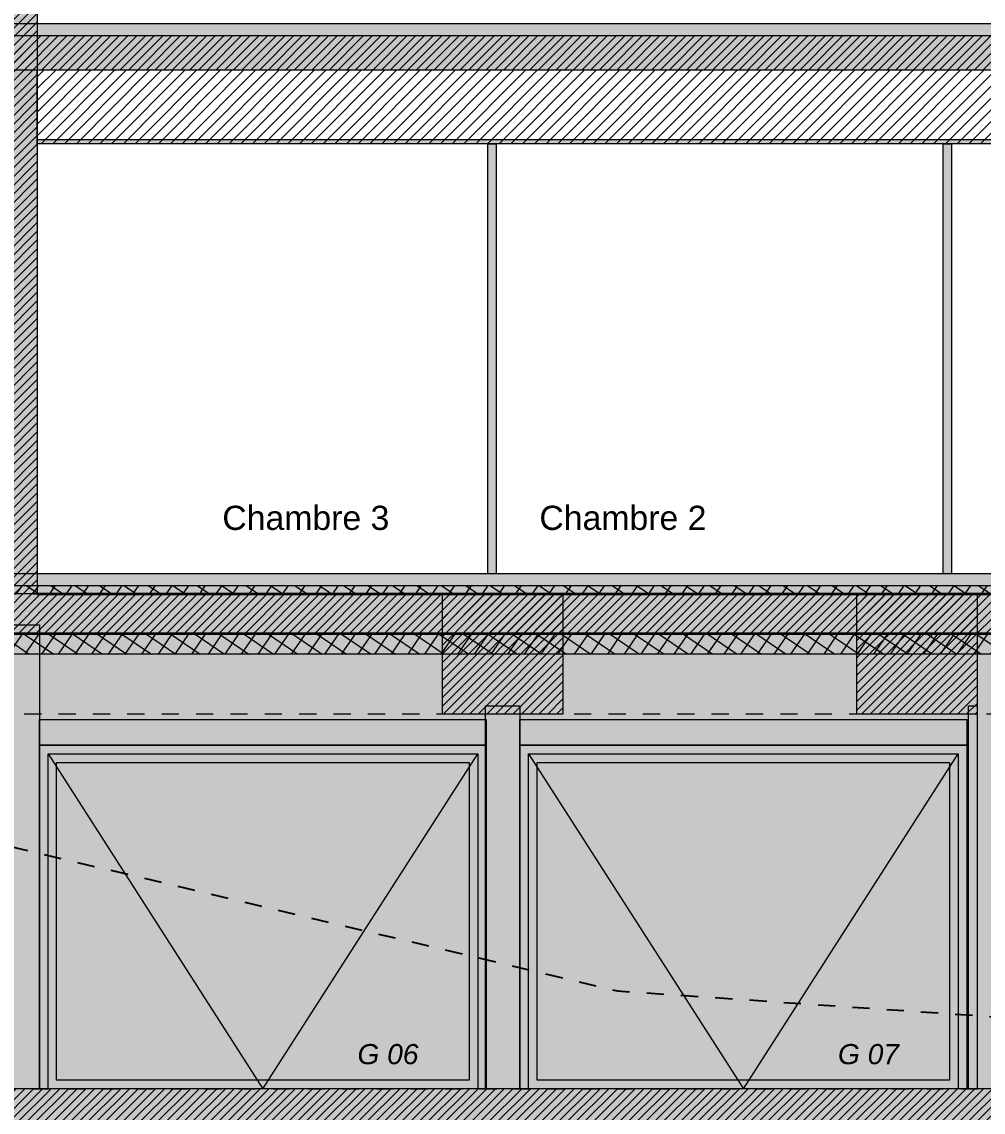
# Model space of a CAD drawing. Header units: metres. Extents: x 1838950 to 1842843, y 5171318 to 5174224.
# Drawn here: x 1840972.29 to 1840977.88, y 5171432.07 to 5171438.41 of the extents above; entities that cross this region are included whole.
import ezdxf

# ---------------------------------------------------------------- set-up
doc = ezdxf.new("R2010")
doc.units = ezdxf.units.M
doc.header["$LTSCALE"] = 0.0254
doc.linetypes.add('VW-01', pattern=[0.41656, 0.20828, -0.20828])
for name, color, linetype, lineweight in [('B GÈnÈral_Hatch', 7, 'Continuous', 5), ('B Général', 7, 'Continuous', 5), ('C ANNOTATIONS-texte', 7, 'Continuous', 5), ('C ANNOTATIONS-texte_Hatch', 7, 'Continuous', 5)]:
    doc.layers.add(name, color=color, linetype=linetype, lineweight=lineweight)
doc.styles.add('Arial', font='arial.ttf')
doc.styles.add('Arial (italic)', font='')
doc.styles.get('Arial (italic)').set_extended_font_data('Arial', italic=True)
pattern_1 = [(145.7235947439, (388.169114, 220.86958), (-0.0450548647166, -0.0661064230266), []), (-124.2764052561, (388.169114, 220.86958), (-0.0661064230266, 0.0450548647166), [])]
pattern_2 = [(45, (0, 0), (0.02425347222222, -0.02645833333333), [])]

# ---------------------------------------------------------------- blocks, each defined once
blk = doc.blocks.new('Porte basculante_élévation-4')
at = {"layer": 'B Général', "linetype": 'Continuous', "flags": 128}
for points in [[(-1.3, 1.075), (1.3, 1.075), (1.3, 0.925), (-1.3, 0.925)], [(-1.3, 0.925), (1.3, 0.925), (1.3, -1.075), (-1.3, -1.075)], [(-1.25, 0.875), (1.25, 0.875), (1.25, -1.075), (-1.25, -1.075)], [(-1.2, 0.825), (1.2, 0.825), (1.2, -1.025), (-1.2, -1.025)]]:
    blk.add_lwpolyline(points, close=True, dxfattribs=at)
blk.add_lwpolyline([(-1.25, 0.875), (0, -1.075), (1.25, 0.875)], dxfattribs=at)
blk = doc.blocks.new('Groupe-232-1-5')
at = {"layer": 'B GÈnÈral_Hatch', "linetype": 'Continuous', "lineweight": 0, "true_color": 0xffffff}
blk.add_hatch(color=7, dxfattribs=at).paths.add_polyline_path([(73.4748, -57.5737), (73.5248, -57.5737), (73.5248, -59.8037), (73.4748, -59.8037), (73.4748, -57.5737)])
at = {"layer": 'C ANNOTATIONS-texte_Hatch', "linetype": 'Continuous', "lineweight": 0, "true_color": 0xffffff}
for points in [[(69.9193, -59.6964), (70.2888, -59.6964), (70.2888, -59.52), (69.9193, -59.52), (69.9193, -59.6964)], [(72.7152, -59.6964), (73.0849, -59.6964), (73.0849, -59.52), (72.7152, -59.52), (72.7152, -59.6964)]]:
    blk.add_hatch(color=7, dxfattribs=at).paths.add_polyline_path(points)
at = {"layer": 'B Général', "color": 7, "linetype": 'Continuous', "lineweight": 5, "flags": 128}
blk.add_lwpolyline([(73.4748, -57.5737), (73.5248, -57.5737), (73.5248, -59.8037), (73.4748, -59.8037)], close=True, dxfattribs=at)
at = {"layer": 'B Général', "color": 7}
for p in [(69.3689, -58.7287), (72.1648, -58.7287)]:
    blk.add_blockref('Porte basculante_élévation-4', p, dxfattribs=at)
at = {"layer": 'C ANNOTATIONS-texte', "color": 7, "char_height": 0.11722, "attachment_point": 1, "line_spacing_factor": 0.901009, "style": 'Arial (italic)'}
for s, insert in [('G 06', (69.9193, -59.5428)), ('G 07', (72.7152, -59.5428))]:
    blk.add_mtext(s, dxfattribs=dict(at, insert=insert))

msp = doc.modelspace()

# ---------------------------------------------------------------- hatches: boundary and pattern name
at = {"layer": 'B GÈnÈral_Hatch', "linetype": 'Continuous', "lineweight": 0, "true_color": 0xffffff}
for points in [[(1840972.1971, 5171435.082), (1840972.3771, 5171435.082), (1840972.3771, 5171441.332), (1840972.1971, 5171441.332), (1840972.1971, 5171435.082)], [(1840972.1971, 5171435.082), (1840972.3771, 5171435.082), (1840972.3771, 5171441.332), (1840972.1971, 5171441.332), (1840972.1971, 5171435.082)], [(1840980.3657, 5171438.332), (1840980.3657, 5171438.402), (1840966.5798, 5171438.402), (1840966.5798, 5171438.132), (1840980.4657, 5171438.132), (1840980.4657, 5171438.332), (1840980.3657, 5171438.332)], [(1840980.4657, 5171438.132), (1840980.4657, 5171438.332), (1840966.5798, 5171438.332), (1840966.5798, 5171438.132), (1840980.4657, 5171438.132)], [(1840974.9966, 5171437.702), (1840975.0466, 5171437.702), (1840975.0466, 5171435.202), (1840974.9966, 5171435.202), (1840974.9966, 5171437.702)], [(1840975.0466, 5171437.702), (1840974.9966, 5171437.702), (1840974.9966, 5171435.202), (1840975.0466, 5171435.202), (1840975.0466, 5171437.702)], [(1840977.6466, 5171437.702), (1840977.6966, 5171437.702), (1840977.6966, 5171435.202), (1840977.6466, 5171435.202), (1840977.6466, 5171437.702)], [(1840977.6966, 5171437.702), (1840977.6466, 5171437.702), (1840977.6466, 5171435.202), (1840977.6966, 5171435.202), (1840977.6966, 5171437.702)], [(1840966.5798, 5171435.132), (1840966.5798, 5171435.202), (1840980.5357, 5171435.202), (1840980.5357, 5171435.132), (1840966.5798, 5171435.132)], [(1840966.5798, 5171435.202), (1840966.5798, 5171435.132), (1840980.5357, 5171435.132), (1840980.5357, 5171435.202), (1840966.5798, 5171435.202)], [(1840966.5798, 5171435.132), (1840980.4657, 5171435.132), (1840980.4657, 5171435.082), (1840966.5798, 5171435.082), (1840966.5798, 5171435.132)], [(1840980.4457, 5171434.852), (1840980.6457, 5171435.082), (1840966.5798, 5171435.082), (1840966.4198, 5171434.852), (1840980.4457, 5171434.852)], [(1840980.4457, 5171434.852), (1840980.6457, 5171435.082), (1840966.5798, 5171435.082), (1840966.4198, 5171434.852), (1840980.4457, 5171434.852)], [(1840974.7357, 5171435.082), (1840975.4357, 5171435.082), (1840975.4357, 5171434.382), (1840974.7357, 5171434.382), (1840974.7357, 5171435.082)], [(1840977.1457, 5171435.082), (1840977.8457, 5171435.082), (1840977.8457, 5171434.382), (1840977.1457, 5171434.382), (1840977.1457, 5171435.082)], [(1840972.1898, 5171434.902), (1840972.3898, 5171434.902), (1840972.3898, 5171432.202), (1840972.1898, 5171432.202), (1840972.1898, 5171434.902)], [(1840966.5798, 5171434.852), (1840980.4657, 5171434.852), (1840980.4657, 5171434.732), (1840966.5798, 5171434.732), (1840966.5798, 5171434.852)], [(1840974.9857, 5171434.432), (1840975.1857, 5171434.432), (1840975.1857, 5171432.202), (1840974.9857, 5171432.202), (1840974.9857, 5171434.432)], [(1840952.6698, 5171432.202), (1840952.4698, 5171432.002), (1840980.5457, 5171432.002), (1840980.5457, 5171432.202), (1840952.6698, 5171432.202)], [(1840952.6698, 5171432.202), (1840952.4698, 5171432.002), (1840980.5457, 5171432.002), (1840980.5457, 5171432.202), (1840952.6698, 5171432.202)]]:
    msp.add_hatch(color=7, dxfattribs=at).paths.add_polyline_path(points)
at = {"layer": 'B GÈnÈral_Hatch', "linetype": 'Continuous', "lineweight": 5}
h = msp.add_hatch(dxfattribs=at)
h.set_pattern_fill('50_BETON', style=0, pattern_type=2)
h.set_pattern_definition(pattern_2)
h.paths.add_polyline_path([(1840972.1971, 5171435.082), (1840972.3771, 5171435.082), (1840972.3771, 5171441.332), (1840972.1971, 5171441.332)])
h = msp.add_hatch(dxfattribs=at)
h.set_pattern_fill('50_BETON', style=0, pattern_type=2)
h.set_pattern_definition(pattern_2)
h.paths.add_polyline_path([(1840980.4657, 5171438.132), (1840980.4657, 5171438.332), (1840966.5798, 5171438.332), (1840966.5798, 5171438.132)])
h = msp.add_hatch(dxfattribs=at)
h.set_pattern_fill('50_BETON', style=0, pattern_type=2)
h.set_pattern_definition(pattern_2)
h.paths.add_polyline_path([(1840980.4457, 5171434.852), (1840980.6457, 5171435.082), (1840966.5798, 5171435.082), (1840966.4198, 5171434.852)])
at = {"layer": 'B GÈnÈral_Hatch', "linetype": 'Continuous', "lineweight": 0, "true_color": 0xbbbbbb}
msp.add_hatch(color=9, dxfattribs=at).paths.add_polyline_path([(1840988.5858, 5171431.632), (1840988.5858, 5171431.8812), (1840980.4457, 5171431.8812), (1840980.4457, 5171434.732), (1840954.5306, 5171434.732), (1840954.5306, 5171426.132), (1840974.9825, 5171426.132), (1840974.989, 5171423.132), (1841023.7254, 5171423.132), (1841023.7254, 5171426.222), (1841018.8242, 5171426.222), (1841018.8242, 5171425.902), (1841018.6442, 5171425.902), (1841018.6442, 5171428.812), (1840994.7457, 5171428.812), (1840994.7457, 5171431.632)])
at = {"layer": 'B GÈnÈral_Hatch', "linetype": 'Continuous', "lineweight": 5}
h = msp.add_hatch(dxfattribs=at)
h.set_pattern_fill('50_BETON', style=0, pattern_type=2)
h.set_pattern_definition(pattern_2)
h.paths.add_polyline_path([(1840952.6698, 5171432.202), (1840952.4698, 5171432.002), (1840980.5457, 5171432.002), (1840980.5457, 5171432.202)])
at = {"layer": 'B Général', "linetype": 'Continuous', "lineweight": 5, "true_color": 0xaaaaaa}
h = msp.add_hatch(dxfattribs=at)
h.set_pattern_fill('F_P__SOFFITE', color=253, style=0, pattern_type=2)
h.set_pattern_definition([(45, (0, 0.002205), (-0.03527777777778, 0.03307291666667), [])])
h.paths.add_polyline_path([(1840972.3771, 5171438.132), (1840980.3657, 5171438.132), (1840980.3657, 5171437.702), (1840972.3771, 5171437.702)])
at = {"layer": 'B Général', "linetype": 'Continuous', "lineweight": 0, "true_color": 0x848484}
msp.add_hatch(color=252, dxfattribs=at).paths.add_polyline_path([(1840972.3771, 5171437.7261), (1840980.3657, 5171437.7261), (1840980.3657, 5171437.702), (1840972.3771, 5171437.702)])
at = {"layer": 'B Général', "linetype": 'Continuous', "lineweight": 5, "true_color": 0x808080}
h = msp.add_hatch(dxfattribs=at)
h.set_pattern_fill('02_ISOLANT', color=8, style=0, pattern_type=2)
h.set_pattern_definition(pattern_1)
h.paths.add_polyline_path([(1840966.5798, 5171435.132), (1840980.4657, 5171435.132), (1840980.4657, 5171435.082), (1840966.5798, 5171435.082)])
at = {"layer": 'B Général', "linetype": 'Continuous', "lineweight": 5}
h = msp.add_hatch(dxfattribs=at)
h.set_pattern_fill('50_BETON', style=0, pattern_type=2)
h.set_pattern_definition(pattern_2)
h.paths.add_polyline_path([(1840974.7357, 5171435.082), (1840975.4357, 5171435.082), (1840975.4357, 5171434.382), (1840974.7357, 5171434.382)])
h = msp.add_hatch(dxfattribs=at)
h.set_pattern_fill('50_BETON', style=0, pattern_type=2)
h.set_pattern_definition(pattern_2)
h.paths.add_polyline_path([(1840977.1457, 5171435.082), (1840977.8457, 5171435.082), (1840977.8457, 5171434.382), (1840977.1457, 5171434.382)])
at = {"layer": 'B Général', "linetype": 'Continuous', "lineweight": 5, "true_color": 0x808080}
h = msp.add_hatch(dxfattribs=at)
h.set_pattern_fill('02_ISOLANT', color=8, style=0, pattern_type=2)
h.set_pattern_definition(pattern_1)
h.paths.add_polyline_path([(1840966.5798, 5171434.852), (1840980.4657, 5171434.852), (1840980.4657, 5171434.732), (1840966.5798, 5171434.732)])

# ---------------------------------------------------------------- linework, layer by layer
at = {"layer": 'B Général', "color": 7, "linetype": 'Continuous', "lineweight": 18}
for p, q in [((1840972.3771, 5171441.332), (1840972.3771, 5171435.082)), ((1840980.5457, 5171432.202), (1840952.6698, 5171432.202))]:
    msp.add_line(p, q, dxfattribs=at)
at = {"layer": 'B Général', "color": 7, "linetype": 'Continuous', "lineweight": 5}
for p, q in [((1840972.3771, 5171441.332), (1840972.3771, 5171435.082)), ((1840966.5798, 5171438.402), (1840980.3657, 5171438.402)), ((1840966.5798, 5171438.402), (1840980.3657, 5171438.402)), ((1840966.5798, 5171438.332), (1840980.3657, 5171438.332)), ((1840966.5798, 5171438.132), (1840980.3657, 5171438.132)), ((1840966.5798, 5171438.132), (1840980.3657, 5171438.132)), ((1840974.9966, 5171437.702), (1840974.9966, 5171435.202)), ((1840974.9966, 5171437.702), (1840975.0466, 5171437.702)), ((1840975.0466, 5171437.702), (1840975.0466, 5171435.202)), ((1840977.6466, 5171437.702), (1840977.6466, 5171435.202)), ((1840977.6466, 5171437.702), (1840977.6966, 5171437.702)), ((1840977.6966, 5171437.702), (1840977.6966, 5171435.202)), ((1840966.5798, 5171435.202), (1840980.5357, 5171435.202)), ((1840966.5798, 5171435.202), (1840980.5357, 5171435.202)), ((1840974.9966, 5171435.202), (1840975.0466, 5171435.202)), ((1840977.6466, 5171435.202), (1840977.6966, 5171435.202)), ((1840966.5798, 5171435.132), (1840980.5357, 5171435.132)), ((1840966.5798, 5171435.132), (1840980.5357, 5171435.132)), ((1840972.3771, 5171435.082), (1840980.6457, 5171435.082)), ((1840966.4198, 5171434.852), (1840980.4457, 5171434.852)), ((1840980.5457, 5171432.202), (1840952.6698, 5171432.202))]:
    msp.add_line(p, q, dxfattribs=at)
at = {"layer": 'B Général', "color": 7, "linetype": 'Continuous', "lineweight": 13}
for p, q in [((1840974.9966, 5171437.702), (1840974.9966, 5171435.202)), ((1840975.0466, 5171437.702), (1840975.0466, 5171435.202)), ((1840977.6466, 5171437.702), (1840977.6466, 5171435.202)), ((1840977.6966, 5171437.702), (1840977.6966, 5171435.202))]:
    msp.add_line(p, q, dxfattribs=at)
at = {"layer": 'B Général', "color": 7, "linetype": 'Continuous', "lineweight": 35}
for p, q in [((1840972.3771, 5171435.082), (1840980.6457, 5171435.082)), ((1840966.4198, 5171434.852), (1840980.4457, 5171434.852))]:
    msp.add_line(p, q, dxfattribs=at)
at = {"layer": 'B Général', "color": 7, "linetype": 'Continuous', "lineweight": 5, "flags": 128}
for points in [[(1840972.3771, 5171438.132), (1840980.3657, 5171438.132), (1840980.3657, 5171437.702), (1840972.3771, 5171437.702)], [(1840972.3771, 5171437.7261), (1840980.3657, 5171437.7261), (1840980.3657, 5171437.702), (1840972.3771, 5171437.702)], [(1840966.5798, 5171435.132), (1840980.4657, 5171435.132), (1840980.4657, 5171435.082), (1840966.5798, 5171435.082)], [(1840974.7357, 5171435.082), (1840975.4357, 5171435.082), (1840975.4357, 5171434.382), (1840974.7357, 5171434.382)], [(1840977.1457, 5171435.082), (1840977.8457, 5171435.082), (1840977.8457, 5171434.382), (1840977.1457, 5171434.382)], [(1840972.1898, 5171434.902), (1840972.3898, 5171434.902), (1840972.3898, 5171432.202), (1840972.1898, 5171432.202)], [(1840966.5798, 5171434.852), (1840980.4657, 5171434.852), (1840980.4657, 5171434.732), (1840966.5798, 5171434.732)], [(1840974.9857, 5171434.432), (1840975.1857, 5171434.432), (1840975.1857, 5171432.202), (1840974.9857, 5171432.202)]]:
    msp.add_lwpolyline(points, close=True, dxfattribs=at)
at = {"layer": 'B Général', "color": 7, "linetype": 'VW-01', "lineweight": 5, "flags": 128}
for points in [[(1840956.3505, 5171435.082), (1840980.6257, 5171435.082), (1840980.6257, 5171434.382), (1840956.3505, 5171434.382)], [(1840956.3505, 5171432.202), (1840980.4657, 5171432.202), (1840980.4657, 5171431.802), (1840956.3505, 5171431.802)]]:
    msp.add_lwpolyline(points, close=True, dxfattribs=at)
at = {"layer": 'B Général', "color": 1, "linetype": 'VW-01', "lineweight": 25, "true_color": 0xff0000, "flags": 128}
msp.add_lwpolyline([(1840966.5798, 5171434.9561), (1840975.7535, 5171432.772), (1840978.6665, 5171432.572), (1840980.9106, 5171431.962), (1840986.0504, 5171430.962), (1840996.4206, 5171429.102), (1841002.6715, 5171428.082), (1841006.731, 5171426.702), (1841010.8425, 5171426.642), (1841015.3006, 5171426.042), (1841024.0454, 5171424.879)], dxfattribs=at)

# ---------------------------------------------------------------- block references
at = {"layer": 'B Général', "color": 7}
msp.add_blockref('Groupe-232-1-5', (1840904.3209, 5171492.0056), dxfattribs=at)

# ---------------------------------------------------------------- texts
at = {"layer": 'C ANNOTATIONS-texte', "color": 7, "char_height": 0.14067, "attachment_point": 1, "rotation": 0.00002, "line_spacing_factor": 0.901009, "style": 'Arial'}
for s, insert in [('Chambre 3', (1840973.4538, 5171435.5954)), ('Chambre 2', (1840975.2988, 5171435.5954))]:
    msp.add_mtext(s, dxfattribs=dict(at, insert=insert))

doc.saveas('drawing.dxf')
